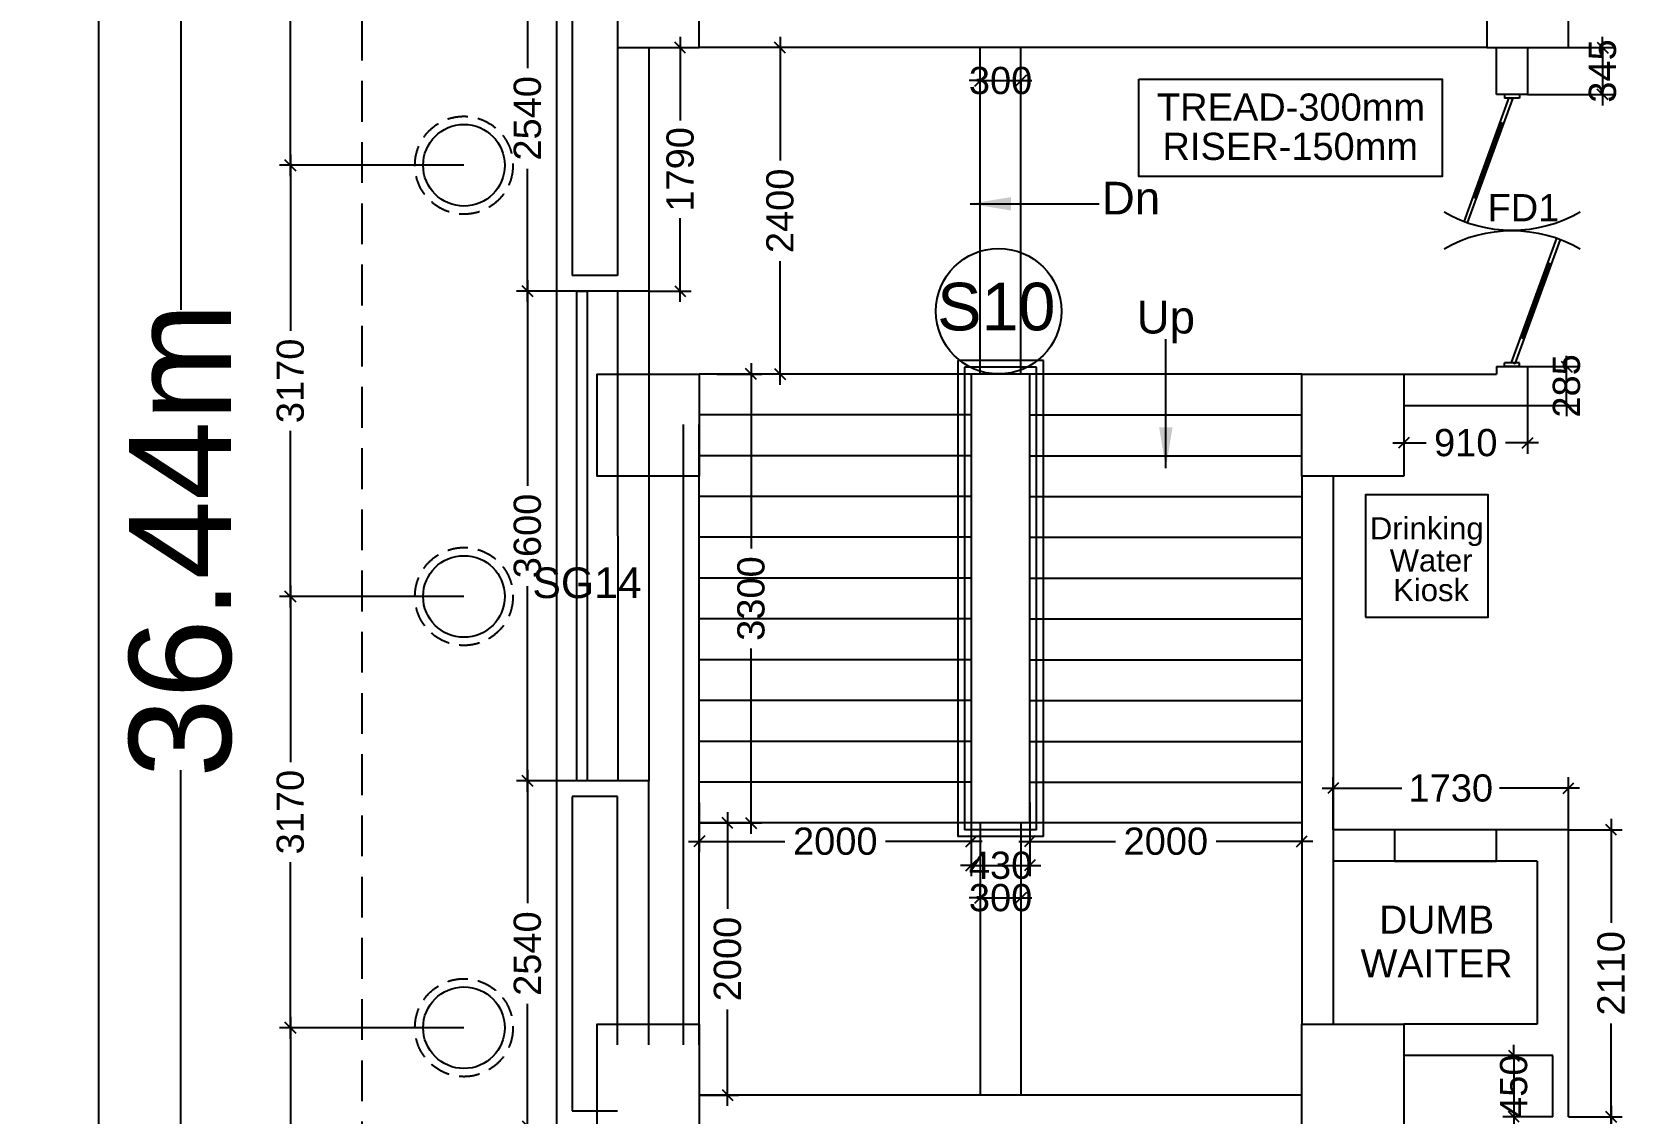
# Model space of a CAD drawing. Extents: x 7897917 to 8423973, y -6487334 to -6173396.
# Drawn here: x 7914618 to 7926359, y -6440866 to -6432919 of the extents above; entities that cross this region are included whole.
import ezdxf
from ezdxf.enums import TextEntityAlignment as Align

# ---------------------------------------------------------------- set-up
doc = ezdxf.new("R2010")
doc.units = 0
doc.header["$LTSCALE"] = 600
doc.header["$MEASUREMENT"] = 0
doc.header["$PDMODE"] = 35
doc.linetypes.add('DASHED', pattern=[0.75, 0.5, -0.25])
doc.linetypes.add('HIDDEN', pattern=[0.375, 0.25, -0.125])
doc.layers.get('0').update_dxf_attribs({"linetype": 'CONTINUOUS'})
doc.layers.get('Defpoints').update_dxf_attribs({"linetype": 'CONTINUOUS'})
for name, color, linetype in [('chajja', 7, 'CONTINUOUS'), ('DIM', 8, 'CONTINUOUS'), ('DOOR', 32, 'CONTINUOUS'), ('Ele Proje.', 7, 'CONTINUOUS'), ('Fire Door', 10, 'CONTINUOUS'), ('joinery', 7, 'CONTINUOUS'), ('LA-column', 3, 'CONTINUOUS'), ('Railing', 21, 'CONTINUOUS'), ('Stairscase', 7, 'CONTINUOUS'), ('STEPS', 7, 'CONTINUOUS'), ('TEXT', 6, 'CONTINUOUS'), ('Walls', 7, 'CONTINUOUS'), ('WIN', 151, 'CONTINUOUS'), ('Working Dim', 5, 'CONTINUOUS')]:
    doc.layers.add(name, color=color, linetype=linetype)
doc.styles.add('ari', font='arial.ttf')
doc.styles.add('ARIAL', font='arial.ttf')
doc.styles.get("Standard").update_dxf_attribs({"font": 'romans.shx'})
doc.dimstyles.new('int. dim', dxfattribs={"dimtxt": 450, "dimasz": 80, "dimexe": 80, "dimexo": 0, "dimgap": 70, "dimtad": 0, "dimdec": 0, "dimzin": 12, "dimdsep": 46, "dimtxsty": 'ari', "dimblk": 'OBLIQUE', "dimcen": 2, "dimdle": 80, "dimclrd": 256, "dimclre": 256, "dimclrt": 6, "dimadec": 0, "dimazin": 0, "dimtfac": 1, "dimtdec": 0, "dimtix": 1, "dimtmove": 2, "dimatfit": 3, "dimfxl": 1, "dimtolj": 1, "dimtzin": 0, "dimlwd": -1, "dimlwe": -1, "dimarcsym": 0})
doc.dimstyles.new('STANDARD$0', dxfattribs={"dimscale": 0, "dimtxt": 150, "dimasz": 125, "dimexe": 0.75, "dimexo": 1, "dimgap": 25, "dimtad": 1, "dimdec": 0, "dimdsep": 46, "dimtxsty": 'Standard', "dimblk1": 'DOT', "dimblk2": 'DOT', "dimsah": 1, "dimcen": 2.5, "dimclrd": 1, "dimclre": 1, "dimclrt": 3, "dimadec": 0, "dimazin": 0, "dimtfac": 1, "dimtdec": 0, "dimtmove": 0, "dimatfit": 3, "dimldrblk": 'DOT', "dimfxl": 1, "dimtolj": 1, "dimtzin": 0, "dimarcsym": 0})

# ---------------------------------------------------------------- blocks, each defined once
blk = doc.blocks.new('_Oblique')
at = {"color": 0, "linetype": 'ByBlock', "lineweight": -2}
blk.add_line((-0.5, -0.5), (0.5, 0.5), dxfattribs=at)
blk = doc.blocks.new('*D236')
at = {"layer": 'Defpoints', "color": 0, "transparency": 16777216}
for p in [(7918924, -6418434, 0), (7915712, -6454874), (7918774, -6454874, 3)]:
    blk.add_point(p, dxfattribs=at)
at = {"layer": 'DIM', "color": 8, "transparency": 16777216}
for p, q in [((7915712, -6418134), (7915712, -6434961)), ((7918924, -6418434), (7915412, -6418434)), ((7915712, -6455174), (7915712, -6438346)), ((7918774, -6454874), (7915412, -6454874))]:
    blk.add_line(p, q, dxfattribs=at)
at = {"layer": 'DIM', "color": 8, "transparency": 16777216, "xscale": 300, "yscale": 300, "zscale": 300}
for p, rotation in [((7915712, -6418434), 90), ((7915712, -6454874), 270)]:
    blk.add_blockref('_Oblique', p, dxfattribs=dict(at, rotation=rotation))
at = {"layer": 'DIM', "color": 7, "transparency": 16777216, "insert": (7915712, -6436654), "char_height": 750, "attachment_point": 5, "rotation": 90, "style": 'ari'}
blk.add_mtext('\\A1;36.44m', dxfattribs=at)
blk = doc.blocks.new('*D248')
at = {"layer": 'Defpoints', "color": 0, "transparency": 16777216}
for p in [(7918774, -6337015, 5), (7915110, -6454874), (7918924, -6454874, 5)]:
    blk.add_point(p, dxfattribs=at)
at = {"layer": 'DIM', "color": 8, "transparency": 16777216}
for p, q in [((7915110, -6336715), (7915110, -6393996)), ((7918774, -6337015), (7914810, -6337015)), ((7915110, -6455174), (7915110, -6397894)), ((7918924, -6454874), (7914810, -6454874))]:
    blk.add_line(p, q, dxfattribs=at)
at = {"layer": 'DIM', "color": 8, "transparency": 16777216, "xscale": 300, "yscale": 300, "zscale": 300}
for p, rotation in [((7915110, -6337015), 90), ((7915110, -6454874), 270)]:
    blk.add_blockref('_Oblique', p, dxfattribs=dict(at, rotation=rotation))
at = {"layer": 'DIM', "color": 7, "transparency": 16777216, "insert": (7915110, -6395945), "char_height": 750, "attachment_point": 5, "rotation": 90, "style": 'ari'}
blk.add_mtext('\\A1;117.86m', dxfattribs=at)
blk = doc.blocks.new('*D1375')
at = {"layer": 'Defpoints', "color": 0, "transparency": 16777216}
for p in [(7916518, -6440239), (7917794, -6440239, -186), (7917794, -6443409, -38)]:
    blk.add_point(p, dxfattribs=at)
at = {"layer": 'Working Dim', "transparency": 16777216}
for p, q in [((7917794, -6440239), (7916438, -6440239)), ((7916518, -6440159), (7916518, -6441456)), ((7916518, -6443489), (7916518, -6442192)), ((7917794, -6443409), (7916438, -6443409))]:
    blk.add_line(p, q, dxfattribs=at)
at = {"layer": 'Working Dim', "transparency": 16777216, "xscale": 80, "yscale": 80, "zscale": 80}
for p, rotation in [((7916518, -6440239), 90), ((7916518, -6443409), 270)]:
    blk.add_blockref('_Oblique', p, dxfattribs=dict(at, rotation=rotation))
at = {"layer": 'Working Dim', "color": 6, "transparency": 16777216, "insert": (7916518, -6441824), "char_height": 200, "attachment_point": 5, "rotation": 90, "style": 'ari'}
blk.add_mtext('\\A1;3170', dxfattribs=at)
blk = doc.blocks.new('*D1376')
at = {"layer": 'Defpoints', "color": 0, "transparency": 16777216}
for p in [(7916518, -6437069), (7917794, -6437069, -339), (7917794, -6440239, -186)]:
    blk.add_point(p, dxfattribs=at)
at = {"layer": 'Working Dim', "transparency": 16777216}
for p, q in [((7917794, -6437069), (7916438, -6437069)), ((7916518, -6436989), (7916518, -6438286)), ((7916518, -6440319), (7916518, -6439022)), ((7917794, -6440239), (7916438, -6440239))]:
    blk.add_line(p, q, dxfattribs=at)
at = {"layer": 'Working Dim', "transparency": 16777216, "xscale": 80, "yscale": 80, "zscale": 80}
for p, rotation in [((7916518, -6437069), 90), ((7916518, -6440239), 270)]:
    blk.add_blockref('_Oblique', p, dxfattribs=dict(at, rotation=rotation))
at = {"layer": 'Working Dim', "color": 6, "transparency": 16777216, "insert": (7916518, -6438654), "char_height": 200, "attachment_point": 5, "rotation": 90, "style": 'ari'}
blk.add_mtext('\\A1;3170', dxfattribs=at)
blk = doc.blocks.new('*D1377')
at = {"layer": 'Defpoints', "color": 0, "transparency": 16777216}
for p in [(7916518, -6433899), (7917794, -6433899), (7917794, -6437069, -339)]:
    blk.add_point(p, dxfattribs=at)
at = {"layer": 'Working Dim', "transparency": 16777216}
for p, q in [((7917794, -6433899), (7916438, -6433899)), ((7916518, -6433819), (7916518, -6435116)), ((7916518, -6437149), (7916518, -6435852)), ((7917794, -6437069), (7916438, -6437069))]:
    blk.add_line(p, q, dxfattribs=at)
at = {"layer": 'Working Dim', "transparency": 16777216, "xscale": 80, "yscale": 80, "zscale": 80}
for p, rotation in [((7916518, -6433899), 90), ((7916518, -6437069), 270)]:
    blk.add_blockref('_Oblique', p, dxfattribs=dict(at, rotation=rotation))
at = {"layer": 'Working Dim', "color": 6, "transparency": 16777216, "insert": (7916518, -6435484), "char_height": 200, "attachment_point": 5, "rotation": 90, "style": 'ari'}
blk.add_mtext('\\A1;3170', dxfattribs=at)
blk = doc.blocks.new('*D1378')
at = {"layer": 'Defpoints', "color": 0, "transparency": 16777216}
for p in [(7916518, -6430729), (7917794, -6430729, -30), (7917794, -6433899)]:
    blk.add_point(p, dxfattribs=at)
at = {"layer": 'Working Dim', "transparency": 16777216}
for p, q in [((7917794, -6430729), (7916438, -6430729)), ((7916518, -6430649), (7916518, -6431946)), ((7916518, -6433979), (7916518, -6432682)), ((7917794, -6433899), (7916438, -6433899))]:
    blk.add_line(p, q, dxfattribs=at)
at = {"layer": 'Working Dim', "transparency": 16777216, "xscale": 80, "yscale": 80, "zscale": 80}
for p, rotation in [((7916518, -6430729), 90), ((7916518, -6433899), 270)]:
    blk.add_blockref('_Oblique', p, dxfattribs=dict(at, rotation=rotation))
at = {"layer": 'Working Dim', "color": 6, "transparency": 16777216, "insert": (7916518, -6432314), "char_height": 200, "attachment_point": 5, "rotation": 90, "style": 'ari'}
blk.add_mtext('\\A1;3170', dxfattribs=at)
blk = doc.blocks.new('*D1856')
at = {"layer": 'Defpoints', "color": 0, "transparency": 16777216}
for p in [(7919654, -6435434, -3), (7919905, -6435434), (7919812, -6438734)]:
    blk.add_point(p, dxfattribs=at)
at = {"layer": 'Working Dim', "transparency": 16777216}
for p, q in [((7919905, -6435354), (7919905, -6436716)), ((7919654, -6435434), (7919985, -6435434)), ((7919905, -6438814), (7919905, -6437452)), ((7919812, -6438734), (7919985, -6438734))]:
    blk.add_line(p, q, dxfattribs=at)
at = {"layer": 'Working Dim', "transparency": 16777216, "xscale": 80, "yscale": 80, "zscale": 80}
for p, rotation in [((7919905, -6435434), 90), ((7919905, -6438734), 270)]:
    blk.add_blockref('_Oblique', p, dxfattribs=dict(at, rotation=rotation))
at = {"layer": 'Working Dim', "color": 6, "transparency": 16777216, "insert": (7919905, -6437084), "char_height": 200, "attachment_point": 5, "rotation": 90, "style": 'ari'}
blk.add_mtext('\\A1;3300', dxfattribs=at)
blk = doc.blocks.new('*D1857')
at = {"layer": 'Defpoints', "color": 0, "transparency": 16777216}
for p in [(7919524, -6438734, 3), (7919524, -6440734, 5), (7919732, -6440734)]:
    blk.add_point(p, dxfattribs=at)
at = {"layer": 'Working Dim', "transparency": 16777216}
for p, q in [((7919732, -6438654), (7919732, -6439364)), ((7919524, -6438734), (7919812, -6438734)), ((7919732, -6440814), (7919732, -6440104)), ((7919524, -6440734), (7919812, -6440734))]:
    blk.add_line(p, q, dxfattribs=at)
at = {"layer": 'Working Dim', "transparency": 16777216, "xscale": 80, "yscale": 80, "zscale": 80}
for p, rotation in [((7919732, -6438734), 90), ((7919732, -6440734), 270)]:
    blk.add_blockref('_Oblique', p, dxfattribs=dict(at, rotation=rotation))
at = {"layer": 'Working Dim', "color": 6, "transparency": 16777216, "insert": (7919732, -6439734), "char_height": 200, "attachment_point": 5, "rotation": 90, "style": 'ari'}
blk.add_mtext('\\A1;2000', dxfattribs=at)
blk = doc.blocks.new('*D1858')
at = {"layer": 'Defpoints', "color": 0, "transparency": 16777216}
for p in [(7919524, -6438584, 2), (7921524, -6438584, 2), (7919524, -6438869)]:
    blk.add_point(p, dxfattribs=at)
at = {"layer": 'Working Dim', "transparency": 16777216}
for p, q in [((7919524, -6438584), (7919524, -6438949)), ((7921524, -6438584), (7921524, -6438949)), ((7919444, -6438869), (7920154, -6438869)), ((7921604, -6438869), (7920894, -6438869))]:
    blk.add_line(p, q, dxfattribs=at)
at = {"layer": 'Working Dim', "transparency": 16777216, "xscale": 80, "yscale": 80, "zscale": 80, "rotation": 180}
blk.add_blockref('_Oblique', (7919524, -6438869), dxfattribs=at)
at = {"layer": 'Working Dim', "transparency": 16777216, "xscale": 80, "yscale": 80, "zscale": 80}
blk.add_blockref('_Oblique', (7921524, -6438869), dxfattribs=at)
at = {"layer": 'Working Dim', "color": 6, "transparency": 16777216, "insert": (7920524, -6438869), "char_height": 200, "attachment_point": 5, "style": 'ari'}
blk.add_mtext('\\A1;2000', dxfattribs=at)
blk = doc.blocks.new('*D1859')
at = {"layer": 'Defpoints', "color": 0, "transparency": 16777216}
for p in [(7921954, -6438584, 2), (7923954, -6438584, 5), (7923954, -6438869)]:
    blk.add_point(p, dxfattribs=at)
at = {"layer": 'Working Dim', "transparency": 16777216}
for p, q in [((7921954, -6438584), (7921954, -6438949)), ((7923954, -6438584), (7923954, -6438949)), ((7921874, -6438869), (7922584, -6438869)), ((7924034, -6438869), (7923324, -6438869))]:
    blk.add_line(p, q, dxfattribs=at)
at = {"layer": 'Working Dim', "transparency": 16777216, "xscale": 80, "yscale": 80, "zscale": 80, "rotation": 180}
blk.add_blockref('_Oblique', (7921954, -6438869), dxfattribs=at)
at = {"layer": 'Working Dim', "transparency": 16777216, "xscale": 80, "yscale": 80, "zscale": 80}
blk.add_blockref('_Oblique', (7923954, -6438869), dxfattribs=at)
at = {"layer": 'Working Dim', "color": 6, "transparency": 16777216, "insert": (7922954, -6438869), "char_height": 200, "attachment_point": 5, "style": 'ari'}
blk.add_mtext('\\A1;2000', dxfattribs=at)
blk = doc.blocks.new('A$C15456D16')
at = {"layer": 'Fire Door'}
for p, q in [((979, 23), (65, 355)), ((979, 23), (65, 355)), ((979, 23), (65, 355)), ((969, -4), (56, 329)), ((969, -4), (56, 329)), ((969, -4), (56, 329)), ((248, 289), (238, 262)), ((248, 289), (238, 262)), ((248, 289), (238, 262)), ((791, 76), (243, 276)), ((791, 76), (243, 276)), ((791, 76), (243, 276)), ((-1000, 56), (-972, 56)), ((-1000, -56), (-1000, 56)), ((-1000, 56), (-972, 56)), ((-1000, -56), (-1000, 56)), ((-1000, 56), (-972, 56)), ((-1000, -56), (-1000, 56)), ((-979, -23), (-969, 4)), ((-979, -23), (-969, 4)), ((-979, -23), (-969, 4)), ((-972, -56), (-972, 56)), ((-972, -56), (-972, 56)), ((-972, -56), (-972, 56)), ((-969, 4), (-56, -329)), ((-969, 4), (-56, -329)), ((-969, 4), (-56, -329)), ((796, 89), (786, 63)), ((796, 89), (786, 63)), ((796, 89), (786, 63)), ((979, 23), (969, -4)), ((979, 23), (969, -4)), ((979, 23), (969, -4)), ((1000, 56), (972, 56)), ((972, -56), (972, 56)), ((1000, 56), (972, 56)), ((972, -56), (972, 56)), ((1000, 56), (972, 56)), ((972, -56), (972, 56)), ((1000, -56), (1000, 56)), ((1000, -56), (1000, 56)), ((1000, -56), (1000, 56)), ((-1000, -56), (-972, -56)), ((-1000, -56), (-972, -56)), ((-1000, -56), (-972, -56)), ((-979, -23), (-65, -355)), ((-979, -23), (-65, -355)), ((-979, -23), (-65, -355)), ((-796, -89), (-786, -63)), ((-796, -89), (-786, -63)), ((-796, -89), (-786, -63)), ((-791, -76), (-243, -276)), ((-791, -76), (-243, -276)), ((-791, -76), (-243, -276)), ((1000, -56), (972, -56)), ((1000, -56), (972, -56)), ((1000, -56), (972, -56)), ((-238, -262), (-248, -289)), ((-238, -262), (-248, -289)), ((-238, -262), (-248, -289))]:
    blk.add_line(p, q, dxfattribs=at)
at = {"layer": 'Fire Door', "extrusion": (0, 0, -1)}
for centre, major_axis, start_param, end_param in [((-1000, 0), (-1000, 0), 2.617886, 3.665084), ((-1000, 0), (-1000, 0), 2.617886, 3.665084), ((-1000, 0), (-1000, 0), 2.617886, 3.665084), ((1000, 0), (1000, 0), 2.618102, 3.665299), ((1000, 0), (1000, 0), 2.618102, 3.665299), ((1000, 0), (1000, 0), 2.618102, 3.665299)]:
    blk.add_ellipse(centre, major_axis=major_axis, ratio=1, start_param=start_param, end_param=end_param, dxfattribs=at)
blk = doc.blocks.new('*D1862')
at = {"layer": 'Defpoints', "color": 0, "transparency": 16777216}
for p in [(7921524, -6438734, 3), (7921954, -6438734, 3), (7921954, -6439046)]:
    blk.add_point(p, dxfattribs=at)
at = {"layer": 'Working Dim', "transparency": 16777216}
for p, q in [((7921524, -6438734), (7921524, -6439126)), ((7921954, -6438734), (7921954, -6439126)), ((7921524, -6439046), (7921444, -6439046)), ((7921524, -6439046), (7921954, -6439046)), ((7921954, -6439046), (7922034, -6439046))]:
    blk.add_line(p, q, dxfattribs=at)
at = {"layer": 'Working Dim', "transparency": 16777216, "xscale": 80, "yscale": 80, "zscale": 80}
blk.add_blockref('_Oblique', (7921524, -6439046), dxfattribs=at)
at = {"layer": 'Working Dim', "transparency": 16777216, "xscale": 80, "yscale": 80, "zscale": 80, "rotation": 180}
blk.add_blockref('_Oblique', (7921954, -6439046), dxfattribs=at)
at = {"layer": 'Working Dim', "color": 6, "transparency": 16777216, "insert": (7921739, -6439046), "char_height": 200, "attachment_point": 5, "style": 'ari'}
blk.add_mtext('\\A1;430', dxfattribs=at)
blk = doc.blocks.new('*D1863')
at = {"layer": 'Defpoints', "color": 0, "transparency": 16777216}
for p in [(7921589, -6439284, 3), (7921889, -6439284, 3), (7921889, -6439284)]:
    blk.add_point(p, dxfattribs=at)
at = {"layer": 'Working Dim', "transparency": 16777216}
for p, q in [((7921589, -6439284), (7921509, -6439284)), ((7921589, -6439284), (7921589, -6439204)), ((7921589, -6439284), (7921889, -6439284)), ((7921889, -6439284), (7921889, -6439204)), ((7921889, -6439284), (7921969, -6439284))]:
    blk.add_line(p, q, dxfattribs=at)
at = {"layer": 'Working Dim', "transparency": 16777216, "xscale": 80, "yscale": 80, "zscale": 80}
blk.add_blockref('_Oblique', (7921589, -6439284), dxfattribs=at)
at = {"layer": 'Working Dim', "transparency": 16777216, "xscale": 80, "yscale": 80, "zscale": 80, "rotation": 180}
blk.add_blockref('_Oblique', (7921889, -6439284), dxfattribs=at)
at = {"layer": 'Working Dim', "color": 6, "transparency": 16777216, "insert": (7921739, -6439284), "char_height": 200, "attachment_point": 5, "style": 'ari'}
blk.add_mtext('\\A1;300', dxfattribs=at)
blk = doc.blocks.new('*D1864')
at = {"layer": 'Defpoints', "color": 0, "transparency": 16777216}
for p in [(7920118, -6433034), (7920229, -6433034), (7920229, -6435434, -2)]:
    blk.add_point(p, dxfattribs=at)
at = {"layer": 'Working Dim', "transparency": 16777216}
for p, q in [((7920118, -6432954), (7920118, -6433864)), ((7920229, -6433034), (7920038, -6433034)), ((7920118, -6435514), (7920118, -6434604)), ((7920229, -6435434), (7920038, -6435434))]:
    blk.add_line(p, q, dxfattribs=at)
at = {"layer": 'Working Dim', "transparency": 16777216, "xscale": 80, "yscale": 80, "zscale": 80}
for p, rotation in [((7920118, -6433034), 90), ((7920118, -6435434), 270)]:
    blk.add_blockref('_Oblique', p, dxfattribs=dict(at, rotation=rotation))
at = {"layer": 'Working Dim', "color": 6, "transparency": 16777216, "insert": (7920118, -6434234), "char_height": 200, "attachment_point": 5, "rotation": 90, "style": 'ari'}
blk.add_mtext('\\A1;2400', dxfattribs=at)
blk = doc.blocks.new('*D1865')
at = {"layer": 'Defpoints', "color": 0, "transparency": 16777216}
for p in [(7921589, -6433277, 3), (7921889, -6433277, 3), (7921889, -6433277)]:
    blk.add_point(p, dxfattribs=at)
at = {"layer": 'Working Dim', "transparency": 16777216}
for p, q in [((7921589, -6433277), (7921589, -6433197)), ((7921589, -6433277), (7921509, -6433277)), ((7921589, -6433277), (7921889, -6433277)), ((7921889, -6433277), (7921889, -6433357)), ((7921889, -6433277), (7921969, -6433277))]:
    blk.add_line(p, q, dxfattribs=at)
at = {"layer": 'Working Dim', "transparency": 16777216, "xscale": 80, "yscale": 80, "zscale": 80}
blk.add_blockref('_Oblique', (7921589, -6433277), dxfattribs=at)
at = {"layer": 'Working Dim', "transparency": 16777216, "xscale": 80, "yscale": 80, "zscale": 80, "rotation": 180}
blk.add_blockref('_Oblique', (7921889, -6433277), dxfattribs=at)
at = {"layer": 'Working Dim', "color": 6, "transparency": 16777216, "insert": (7921739, -6433277), "char_height": 200, "attachment_point": 5, "style": 'ari'}
blk.add_mtext('\\A1;300', dxfattribs=at)
blk = doc.blocks.new('*D1866')
at = {"layer": 'Defpoints', "color": 0, "transparency": 16777216}
for p in [(7925614, -6435379, 2), (7925900, -6435379), (7925614, -6435664, 2)]:
    blk.add_point(p, dxfattribs=at)
at = {"layer": 'Working Dim', "transparency": 16777216}
for p, q in [((7925900, -6435379), (7925900, -6435299)), ((7925614, -6435379), (7925980, -6435379)), ((7925900, -6435664), (7925900, -6435379)), ((7925614, -6435664), (7925980, -6435664)), ((7925900, -6435664), (7925900, -6435744))]:
    blk.add_line(p, q, dxfattribs=at)
at = {"layer": 'Working Dim', "transparency": 16777216, "xscale": 80, "yscale": 80, "zscale": 80}
for p, rotation in [((7925900, -6435379), 270), ((7925900, -6435664), 90)]:
    blk.add_blockref('_Oblique', p, dxfattribs=dict(at, rotation=rotation))
at = {"layer": 'Working Dim', "color": 6, "transparency": 16777216, "insert": (7925900, -6435521), "char_height": 200, "attachment_point": 5, "rotation": 90, "style": 'ari'}
blk.add_mtext('\\A1;285', dxfattribs=at)
blk = doc.blocks.new('*D1867')
at = {"layer": 'Defpoints', "color": 0, "transparency": 16777216}
for p in [(7925614, -6433034, 2), (7925614, -6433379, 0), (7926165, -6433379)]:
    blk.add_point(p, dxfattribs=at)
at = {"layer": 'Working Dim', "transparency": 16777216}
for p, q in [((7926165, -6433034), (7926165, -6432954)), ((7925614, -6433034), (7926245, -6433034)), ((7926165, -6433034), (7926165, -6433379)), ((7925614, -6433379), (7926245, -6433379)), ((7926165, -6433379), (7926165, -6433459))]:
    blk.add_line(p, q, dxfattribs=at)
at = {"layer": 'Working Dim', "transparency": 16777216, "xscale": 80, "yscale": 80, "zscale": 80}
for p, rotation in [((7926165, -6433034), 270), ((7926165, -6433379), 90)]:
    blk.add_blockref('_Oblique', p, dxfattribs=dict(at, rotation=rotation))
at = {"layer": 'Working Dim', "color": 6, "transparency": 16777216, "insert": (7926165, -6433206), "char_height": 200, "attachment_point": 5, "rotation": 90, "style": 'ari'}
blk.add_mtext('\\A1;345', dxfattribs=at)
blk = doc.blocks.new('*D1870')
at = {"layer": 'Defpoints', "color": 0, "transparency": 16777216}
for p in [(7925914, -6438478), (7924184, -6438784), (7925914, -6438784)]:
    blk.add_point(p, dxfattribs=at)
at = {"layer": 'Working Dim', "transparency": 16777216}
for p, q in [((7924104, -6438478), (7924690, -6438478)), ((7924184, -6438784), (7924184, -6438398)), ((7925994, -6438478), (7925408, -6438478)), ((7925914, -6438784), (7925914, -6438398))]:
    blk.add_line(p, q, dxfattribs=at)
at = {"layer": 'Working Dim', "transparency": 16777216, "xscale": 80, "yscale": 80, "zscale": 80, "rotation": 180}
blk.add_blockref('_Oblique', (7924184, -6438478), dxfattribs=at)
at = {"layer": 'Working Dim', "transparency": 16777216, "xscale": 80, "yscale": 80, "zscale": 80}
blk.add_blockref('_Oblique', (7925914, -6438478), dxfattribs=at)
at = {"layer": 'Working Dim', "color": 6, "transparency": 16777216, "insert": (7925049, -6438478), "char_height": 200, "attachment_point": 5, "style": 'ari'}
blk.add_mtext('\\A1;1730', dxfattribs=at)
blk = doc.blocks.new('*D1871')
at = {"layer": 'Defpoints', "color": 0, "transparency": 16777216}
for p in [(7925914, -6438784), (7925914, -6440894), (7926228, -6440894)]:
    blk.add_point(p, dxfattribs=at)
at = {"layer": 'Working Dim', "transparency": 16777216}
for p, q in [((7926228, -6438704), (7926228, -6439469)), ((7925914, -6438784), (7926308, -6438784)), ((7926228, -6440974), (7926228, -6440209)), ((7925914, -6440894), (7926308, -6440894))]:
    blk.add_line(p, q, dxfattribs=at)
at = {"layer": 'Working Dim', "transparency": 16777216, "xscale": 80, "yscale": 80, "zscale": 80}
for p, rotation in [((7926228, -6438784), 90), ((7926228, -6440894), 270)]:
    blk.add_blockref('_Oblique', p, dxfattribs=dict(at, rotation=rotation))
at = {"layer": 'Working Dim', "color": 6, "transparency": 16777216, "insert": (7926228, -6439839), "char_height": 200, "attachment_point": 5, "rotation": 90, "style": 'ari'}
blk.add_mtext('\\A1;2110', dxfattribs=at)
blk = doc.blocks.new('*D1872')
at = {"layer": 'Defpoints', "color": 0, "transparency": 16777216}
for p in [(7925914, -6440894), (7925914, -6442094), (7926228, -6442094)]:
    blk.add_point(p, dxfattribs=at)
at = {"layer": 'Working Dim', "transparency": 16777216}
for p, q in [((7926228, -6440814), (7926228, -6441135)), ((7925914, -6440894), (7926308, -6440894)), ((7926228, -6442174), (7926228, -6441853)), ((7925914, -6442094), (7926308, -6442094))]:
    blk.add_line(p, q, dxfattribs=at)
at = {"layer": 'Working Dim', "transparency": 16777216, "xscale": 80, "yscale": 80, "zscale": 80}
for p, rotation in [((7926228, -6440894), 90), ((7926228, -6442094), 270)]:
    blk.add_blockref('_Oblique', p, dxfattribs=dict(at, rotation=rotation))
at = {"layer": 'Working Dim', "color": 6, "transparency": 16777216, "insert": (7926228, -6441494), "char_height": 200, "attachment_point": 5, "rotation": 90, "style": 'ari'}
blk.add_mtext('\\A1;1200', dxfattribs=at)
blk = doc.blocks.new('*D1875')
at = {"layer": 'Defpoints', "color": 0, "transparency": 16777216}
for p in [(7919154, -6433034, -18), (7919154, -6434824, -18), (7919384, -6434824)]:
    blk.add_point(p, dxfattribs=at)
at = {"layer": 'Working Dim', "transparency": 16777216}
for p, q in [((7919384, -6432954), (7919384, -6433570)), ((7919154, -6433034), (7919464, -6433034)), ((7919384, -6434904), (7919384, -6434288)), ((7919154, -6434824), (7919464, -6434824))]:
    blk.add_line(p, q, dxfattribs=at)
at = {"layer": 'Working Dim', "transparency": 16777216, "xscale": 80, "yscale": 80, "zscale": 80}
for p, rotation in [((7919384, -6433034), 90), ((7919384, -6434824), 270)]:
    blk.add_blockref('_Oblique', p, dxfattribs=dict(at, rotation=rotation))
at = {"layer": 'Working Dim', "color": 6, "transparency": 16777216, "insert": (7919384, -6433929), "char_height": 200, "attachment_point": 5, "rotation": 90, "style": 'ari'}
blk.add_mtext('\\A1;1790', dxfattribs=at)
blk = doc.blocks.new('*D1876')
at = {"layer": 'Defpoints', "color": 0, "transparency": 16777216}
for p in [(7918474, -6432284, -10), (7918261, -6434824), (7918474, -6434824, -4)]:
    blk.add_point(p, dxfattribs=at)
at = {"layer": 'Working Dim', "transparency": 16777216}
for p, q in [((7918261, -6432204), (7918261, -6433184)), ((7918474, -6432284), (7918181, -6432284)), ((7918261, -6434904), (7918261, -6433924)), ((7918474, -6434824), (7918181, -6434824))]:
    blk.add_line(p, q, dxfattribs=at)
at = {"layer": 'Working Dim', "transparency": 16777216, "xscale": 80, "yscale": 80, "zscale": 80}
for p, rotation in [((7918261, -6432284), 90), ((7918261, -6434824), 270)]:
    blk.add_blockref('_Oblique', p, dxfattribs=dict(at, rotation=rotation))
at = {"layer": 'Working Dim', "color": 6, "transparency": 16777216, "insert": (7918261, -6433554), "char_height": 200, "attachment_point": 5, "rotation": 90, "style": 'ari'}
blk.add_mtext('\\A1;2540', dxfattribs=at)
blk = doc.blocks.new('*D1877')
at = {"layer": 'Defpoints', "color": 0, "transparency": 16777216}
for p in [(7918474, -6434824, -4), (7918261, -6438424), (7918474, -6438424, -18)]:
    blk.add_point(p, dxfattribs=at)
at = {"layer": 'Working Dim', "transparency": 16777216}
for p, q in [((7918474, -6434824), (7918181, -6434824)), ((7918261, -6434744), (7918261, -6436255)), ((7918261, -6438504), (7918261, -6436992)), ((7918474, -6438424), (7918181, -6438424))]:
    blk.add_line(p, q, dxfattribs=at)
at = {"layer": 'Working Dim', "transparency": 16777216, "xscale": 80, "yscale": 80, "zscale": 80}
for p, rotation in [((7918261, -6434824), 90), ((7918261, -6438424), 270)]:
    blk.add_blockref('_Oblique', p, dxfattribs=dict(at, rotation=rotation))
at = {"layer": 'Working Dim', "color": 6, "transparency": 16777216, "insert": (7918261, -6436624), "char_height": 200, "attachment_point": 5, "rotation": 90, "style": 'ari'}
blk.add_mtext('\\A1;3600', dxfattribs=at)
blk = doc.blocks.new('*D1878')
at = {"layer": 'Defpoints', "color": 0, "transparency": 16777216}
for p in [(7918474, -6438424, -18), (7918261, -6440964), (7918474, -6440964, -10)]:
    blk.add_point(p, dxfattribs=at)
at = {"layer": 'Working Dim', "transparency": 16777216}
for p, q in [((7918261, -6438344), (7918261, -6439324)), ((7918474, -6438424), (7918181, -6438424)), ((7918261, -6441044), (7918261, -6440064)), ((7918474, -6440964), (7918181, -6440964))]:
    blk.add_line(p, q, dxfattribs=at)
at = {"layer": 'Working Dim', "transparency": 16777216, "xscale": 80, "yscale": 80, "zscale": 80}
for p, rotation in [((7918261, -6438424), 90), ((7918261, -6440964), 270)]:
    blk.add_blockref('_Oblique', p, dxfattribs=dict(at, rotation=rotation))
at = {"layer": 'Working Dim', "color": 6, "transparency": 16777216, "insert": (7918261, -6439694), "char_height": 200, "attachment_point": 5, "rotation": 90, "style": 'ari'}
blk.add_mtext('\\A1;2540', dxfattribs=at)
blk = doc.blocks.new('*D1879')
at = {"layer": 'Defpoints', "color": 0, "transparency": 16777216}
for p in [(7925799, -6440444), (7925512, -6440894), (7925799, -6440894)]:
    blk.add_point(p, dxfattribs=at)
at = {"layer": 'Working Dim', "transparency": 16777216}
for p, q in [((7925799, -6440444), (7925432, -6440444)), ((7925512, -6440444), (7925512, -6440364)), ((7925512, -6440444), (7925512, -6440894)), ((7925799, -6440894), (7925432, -6440894)), ((7925512, -6440894), (7925512, -6440974))]:
    blk.add_line(p, q, dxfattribs=at)
at = {"layer": 'Working Dim', "transparency": 16777216, "xscale": 80, "yscale": 80, "zscale": 80}
for p, rotation in [((7925512, -6440444), 270), ((7925512, -6440894), 90)]:
    blk.add_blockref('_Oblique', p, dxfattribs=dict(at, rotation=rotation))
at = {"layer": 'Working Dim', "color": 6, "transparency": 16777216, "insert": (7925512, -6440669), "char_height": 200, "attachment_point": 5, "rotation": 90, "style": 'ari'}
blk.add_mtext('\\A1;450', dxfattribs=at)
blk = doc.blocks.new('*D2749')
at = {"layer": 'Defpoints', "color": 0, "transparency": 16777216}
for p in [(7924704, -6435664), (7925614, -6435664), (7925614, -6435939)]:
    blk.add_point(p, dxfattribs=at)
at = {"layer": 'Working Dim', "transparency": 16777216}
for p, q in [((7924704, -6435664), (7924704, -6436019)), ((7925614, -6435664), (7925614, -6436019)), ((7924624, -6435939), (7924868, -6435939)), ((7925694, -6435939), (7925450, -6435939))]:
    blk.add_line(p, q, dxfattribs=at)
at = {"layer": 'Working Dim', "transparency": 16777216, "xscale": 80, "yscale": 80, "zscale": 80, "rotation": 180}
blk.add_blockref('_Oblique', (7924704, -6435939), dxfattribs=at)
at = {"layer": 'Working Dim', "transparency": 16777216, "xscale": 80, "yscale": 80, "zscale": 80}
blk.add_blockref('_Oblique', (7925614, -6435939), dxfattribs=at)
at = {"layer": 'Working Dim', "color": 6, "transparency": 16777216, "insert": (7925159, -6435939), "char_height": 200, "attachment_point": 5, "style": 'ari'}
blk.add_mtext('\\A1;910', dxfattribs=at)

msp = doc.modelspace()

# ---------------------------------------------------------------- linework, layer by layer
msp.add_circle((7921724.909, -6434971.731, -1.017), 461.525)
at = {"layer": 'chajja', "color": 8, "linetype": 'DASHED'}
msp.add_line((7917043.978, -6429678.754, -802.057), (7917043.978, -6444458.874, -18.158), dxfattribs=at)
at = {"layer": 'DOOR', "linetype": 'Continuous', "elevation": 2.39}
msp.add_lwpolyline([(7925384.066, -6438783.839), (7924634.066, -6438783.839), (7924634.066, -6439013.839), (7925384.066, -6439013.839)], close=True, dxfattribs=at)
at = {"layer": 'Ele Proje.', "color": 1}
for p, q in [((7918473.997, -6432283.79, 17.794), (7918474.009, -6434823.643, 24.401)), ((7918588.998, -6432398.79, 17.794), (7918589.008, -6434708.642, 24.401)), ((7918923.817, -6433033.757, 9.681), (7918923.817, -6434708.638, 9.681)), ((7919153.817, -6433033.757, 9.681), (7919153.817, -6434823.639, 9.681)), ((7918923.817, -6434708.638, 9.681), (7918589.008, -6434708.642, 9.681)), ((7919153.817, -6434823.639, 9.681), (7918474.009, -6434823.643, 9.681)), ((7918474.009, -6438423.643, 9.681), (7918474.022, -6440963.806, 9.681)), ((7919153.817, -6438423.643, 9.681), (7918474.009, -6438423.643, 9.681)), ((7919153.817, -6440363.672, 9.681), (7919153.817, -6438423.643, 9.681)), ((7918589.011, -6438538.643, 24.402), (7918589.021, -6440848.806, 17.794)), ((7918923.997, -6438538.643, 17.017), (7918589.028, -6438538.643, 22.514)), ((7918923.817, -6440363.672, 9.681), (7918923.817, -6438538.648, 9.681)), ((7918589.021, -6440848.806, 17.794), (7918923.997, -6440848.806, 17.794))]:
    msp.add_line(p, q, dxfattribs=at)
at = {"layer": 'LA-column', "color": 2, "flags": 128}
for points in [[(7918923.907, -6433033.752), (7919523.907, -6433033.752), (7919523.907, -6432433.752), (7918923.907, -6432433.752)], [(7925313.907, -6433033.752), (7925913.907, -6433033.752), (7925913.907, -6432433.752), (7925313.907, -6432433.752)], [(7919523.907, -6436183.752), (7918773.907, -6436183.752), (7918773.907, -6435433.752), (7919523.907, -6435433.752)], [(7924703.907, -6436183.752), (7923953.907, -6436183.752), (7923953.907, -6435433.752), (7924703.907, -6435433.752)], [(7919523.907, -6440963.752), (7918773.907, -6440963.752), (7918773.907, -6440213.752), (7919523.907, -6440213.752)], [(7924703.907, -6440963.752), (7923953.907, -6440963.752), (7923953.907, -6440213.752), (7924703.907, -6440213.752)]]:
    msp.add_lwpolyline(points, close=True, dxfattribs=at)
at = {"layer": 'Railing', "linetype": 'Continuous'}
for p, q in [((7922053.997, -6435333.745, 0.298), (7921423.997, -6435333.745, 0.298)), ((7921423.997, -6435333.745, -0.045), (7921423.997, -6438833.758, 0.303)), ((7922003.997, -6435383.745, 0.298), (7921473.997, -6435383.745, 0.298)), ((7921473.997, -6435383.745, -0.05), (7921473.997, -6438783.758, 0.298)), ((7922003.997, -6438783.758, 0.304), (7922003.997, -6435383.745, -0.05)), ((7922053.997, -6438833.758, 0.309), (7922053.997, -6435333.745, -0.056)), ((7919409.087, -6440363.86, 2.39), (7919409.087, -6435803.857, 2.39)), ((7919524.087, -6440363.86, 2.39), (7919524.087, -6435803.857, 2.39))]:
    msp.add_line(p, q, dxfattribs=at)
at = {"layer": 'Railing', "linetype": 'Continuous', "elevation": 2.39}
msp.add_lwpolyline([(7924422.617, -6437221.699), (7925322.617, -6437221.699), (7925322.617, -6436321.699), (7924422.617, -6436321.699)], close=True, dxfattribs=at)
at = {"layer": 'Railing', "linetype": 'Continuous', "elevation": 0.298}
for points in [[(7922053.997, -6438833.758), (7921423.997, -6438833.758)], [(7922003.997, -6438783.758), (7921473.997, -6438783.758)]]:
    msp.add_lwpolyline(points, dxfattribs=at)
at = {"layer": 'Stairscase', "color": 7, "linetype": 'Continuous'}
for p, q in [((7921588.997, -6435433.745, 5.441), (7921588.997, -6433033.896, 5.441)), ((7921888.997, -6435433.745, 5.441), (7921888.997, -6433033.896, 5.441)), ((7921523.997, -6435433.745, -0.05), (7919523.997, -6435433.745, -0.05)), ((7921953.997, -6435433.745, 7.521), (7921523.997, -6435433.745, 7.521)), ((7921523.997, -6435433.745, -0.05), (7921523.997, -6438733.758, 5.429)), ((7923953.997, -6435433.745, 7.521), (7921953.997, -6435433.745, 7.521)), ((7921523.997, -6435733.745, -0.05), (7919523.997, -6435733.745, -0.05)), ((7921953.997, -6435733.745, 7.521), (7923953.997, -6435733.745, 7.521)), ((7921523.997, -6436033.745, -0.05), (7919523.997, -6436033.745, -0.05)), ((7921953.997, -6436033.745, 7.521), (7923953.997, -6436033.745, 7.521)), ((7921523.997, -6436333.745, -0.05), (7919523.997, -6436333.745, -0.05)), ((7921953.997, -6436333.745, 7.521), (7923953.997, -6436333.745, 7.521)), ((7921523.997, -6436633.745, -0.05), (7919523.997, -6436633.745, -0.05)), ((7921953.997, -6436633.745, 7.521), (7923953.997, -6436633.745, 7.521)), ((7921523.997, -6436933.745, -0.05), (7919523.997, -6436933.745, -0.05)), ((7921953.997, -6436933.745, 7.521), (7923953.997, -6436933.745, 7.521)), ((7921523.997, -6437233.745, -0.05), (7919523.997, -6437233.745, -0.05)), ((7921953.997, -6437233.745, 7.521), (7923953.997, -6437233.745, 7.521)), ((7921523.997, -6437533.745, -0.05), (7919523.997, -6437533.745, -0.05)), ((7921953.997, -6437533.745, 7.521), (7923953.997, -6437533.745, 7.521)), ((7921523.997, -6437833.745, -0.05), (7919523.997, -6437833.745, -0.05)), ((7921953.997, -6437833.745, 7.521), (7923953.997, -6437833.745, 7.521)), ((7921523.997, -6438133.745, -0.05), (7919523.997, -6438133.745, -0.05)), ((7921953.997, -6438133.745, 7.521), (7923953.997, -6438133.745, 7.521)), ((7921523.997, -6438433.745, -0.05), (7919523.997, -6438433.745, -0.05)), ((7921953.997, -6438433.745, 7.521), (7923953.997, -6438433.745, 7.521)), ((7921523.997, -6438733.758, 5.429), (7919523.997, -6438733.758, 5.429)), ((7921953.997, -6438733.758, 5.429), (7921523.997, -6438733.758, 5.429)), ((7921953.997, -6438733.758, 5.429), (7921523.997, -6438733.758, 5.429)), ((7921588.997, -6438733.758, 5.429), (7921588.997, -6440733.758, 5.429)), ((7921888.997, -6438733.758, 5.429), (7921888.997, -6440733.758, 5.429)), ((7923953.997, -6438733.758, 5.429), (7921953.997, -6438733.758, 5.429))]:
    msp.add_line(p, q, dxfattribs=at)
at = {"layer": 'Stairscase', "color": 7, "linetype": 'Continuous', "elevation": -0.05}
msp.add_lwpolyline([(7921953.997, -6438733.758), (7921953.997, -6435433.745)], dxfattribs=at)
at = {"layer": 'STEPS'}
msp.add_lwpolyline([(7922754.596, -6433265.665), (7924986.244, -6433265.665), (7924986.244, -6433981.245), (7922754.596, -6433981.245)], close=True, dxfattribs=at)
at = {"layer": 'Walls', "linetype": 'Continuous'}
for p, q in [((7925314.044, -6433033.896, 2.39), (7919523.997, -6433033.896, 2.39)), ((7925384.132, -6433378.742, 2.688), (7925384.132, -6433033.806, 4.779)), ((7925614.132, -6433378.742, 2.688), (7925614.132, -6433033.806, 4.779)), ((7925614.132, -6433378.742, 2.688), (7925384.132, -6433378.742, 2.688)), ((7925384.224, -6435378.723), (7925384.224, -6435433.754)), ((7925384.224, -6435378.742, 0.298), (7925614.221, -6435378.742, 0.298)), ((7925614.221, -6435663.754), (7925614.221, -6435378.723)), ((7924703.907, -6435433.752), (7925384.224, -6435433.754)), ((7925614.221, -6435433.754), (7925614.232, -6435433.754)), ((7924703.907, -6435663.752), (7925614.231, -6435663.754)), ((7923953.997, -6436183.752, 2.39), (7923953.997, -6440213.701, 2.39)), ((7924183.997, -6436183.752, 2.39), (7924183.997, -6440213.701, 2.39)), ((7925914.136, -6438783.839, 2.39), (7924183.997, -6438783.839, 2.39)), ((7925914.131, -6440443.63, 2.39), (7925914.136, -6438783.839, 2.39)), ((7925684.135, -6439013.839, 2.39), (7924183.997, -6439013.839, 2.39)), ((7925684.135, -6439013.839, 2.39), (7925684.135, -6440213.839, 2.39)), ((7925683.825, -6440213.701, 2.39), (7924704.086, -6440213.701, 2.39)), ((7925799.133, -6440443.631, 2.39), (7924704.086, -6440443.644, 2.39)), ((7925799.047, -6440893.811, 2.39), (7925799.054, -6440443.631, 2.39)), ((7925914.129, -6440893.687, 2.39), (7925914.131, -6440443.63, 2.39)), ((7923954.086, -6440733.759, 2.39), (7919523.907, -6440733.759, 2.39))]:
    msp.add_line(p, q, dxfattribs=at)
at = {"layer": 'Walls', "color": 8}
for p, q in [((7918474.009, -6434823.643, 9.681), (7918474.009, -6438423.643, 9.681)), ((7918923.817, -6434823.667, 9.681), (7918924.197, -6438423.667, 32.823)), ((7919153.817, -6434823.643, 9.681), (7919154.197, -6438423.643, 32.823))]:
    msp.add_line(p, q, dxfattribs=at)
at = {"layer": 'WIN', "linetype": 'Continuous', "elevation": 24.401}
msp.add_lwpolyline([(7918622.997, -6434823.643), (7918698.997, -6434823.643), (7918698.997, -6438423.643), (7918622.997, -6438423.643)], close=True, dxfattribs=at)
at = {"layer": 'Working Dim', "color": 8, "linetype": 'HIDDEN'}
for centre in [(7917793.978, -6433898.814, -264.759), (7917793.978, -6437068.814, -410.107), (7917793.978, -6440238.814, -264.862)]:
    msp.add_circle(centre, 360, dxfattribs=at)
at = {"layer": 'Working Dim', "color": 3, "linetype": 'Continuous'}
for centre in [(7917793.978, -6433898.814, -264.759), (7917793.978, -6437068.814, -410.107), (7917793.978, -6440238.814, -264.862)]:
    msp.add_circle(centre, 300, dxfattribs=at)

# ---------------------------------------------------------------- block references
at = {"layer": 'Fire Door', "color": 3, "lineweight": 0, "rotation": 90}
msp.add_blockref('A$C15456D16', (7925499.223, -6434378.761, 0.298), dxfattribs=at)

# ---------------------------------------------------------------- texts
at = {"layer": 'Fire Door', "style": 'ARIAL'}
msp.add_text('FD1', height=200, dxfattribs=at).set_placement((7925582.977, -6434310.677, 0.298), align=Align.CENTER)
at = {"layer": 'joinery', "style": 'ari'}
msp.add_text('SG14', height=225, dxfattribs=at).set_placement((7918698.997, -6437080.552, 24.401), align=Align.CENTER)
at = {"layer": 'Stairscase', "color": 7, "linetype": 'Continuous', "style": 'ARIAL'}
for s, p in [('Dn', (7922697.806, -6434260.471, 3.001)), ('Up', (7922954.212, -6435135.423, -0.05))]:
    msp.add_text(s, height=240, dxfattribs=at).set_placement(p, align=Align.CENTER)
at = {"layer": 'STEPS', "color": 6, "style": 'ARIAL'}
msp.add_text('S10', height=350, dxfattribs=at).set_placement((7921707.501, -6435112.627, -1.017), align=Align.CENTER)
at = {"layer": 'TEXT', "color": 7, "style": 'ARIAL'}
for s, height, p in [('TREAD-300mm', 200, (7923874.183, -6433571.279)), ('RISER-150mm', 200, (7923868.649, -6433859.95)), ('Drinking ', 163.2, (7924904.042, -6436649.728, 2.39)), ('Water', 163.2, (7924904.042, -6436885.391, 2.39)), ('Kiosk', 163.2, (7924904.042, -6437103.255, 2.39))]:
    msp.add_text(s, height=height, dxfattribs=at).set_placement(p, align=Align.CENTER)
at = {"layer": 'TEXT', "color": 10, "style": 'ARIAL'}
for s, p in [('DUMB', (7924944.514, -6439547.01, 2.39)), ('WAITER', (7924944.514, -6439868.525, 2.39))]:
    msp.add_text(s, height=205.77, dxfattribs=at).set_placement(p, align=Align.CENTER)

# ---------------------------------------------------------------- dimensions: what is measured, and where the dimension line sits
at = {"layer": 'DIM'}
for base, p1, p2, picture, middle in [((7915110.265, -6454873.885), (7918773.907, -6337015.366, 5.131), (7918923.82, -6454873.885, 5.131), '*D248', (7915110.265, -6395944.625)), ((7915712.298, -6454873.916, -2.749), (7918923.907, -6418433.825, -2.39), (7918774.175, -6454873.916), '*D236', (7915712.298, -6436653.87, -2.749))]:
    dim = msp.add_linear_dim(base=base, p1=p1, p2=p2, angle=90, dimstyle='STANDARD$0', override={"dimscale": 1, "dimtxt": 750, "dimasz": 300, "dimexe": 300, "dimexo": 0, "dimgap": 1, "dimtad": 0, "dimdec": 2, "dimlfac": 0.001, "dimzin": 0, "dimpost": 'm', "dimtxsty": 'ari', "dimblk1": 'Oblique', "dimblk2": 'Oblique', "dimcen": 0, "dimdle": 300, "dimclrd": 8, "dimclre": 8, "dimclrt": 7, "dimadec": 2, "dimtdec": 2, "dimtmove": 2, "dimfxl": 0.75, "dimfrac": 1, "dimlwd": 65535, "dimlwe": 65535}, dxfattribs=at)
    dim.commit()
    dim.dimension.update_dxf_attribs({"geometry": picture, "text_midpoint": middle})
at = {"layer": 'Working Dim'}
for base, p1, p2, angle, override, picture, middle in [((7916517.866, -6430728.757, -70.637), (7917793.978, -6433898.814, -70.637), (7917793.978, -6430728.757, -100.545), 90, {"dimtxt": 200, "dimarcsym": 1}, '*D1378', (7916517.866, -6432313.786, -70.637)), ((7918261.024, -6434823.643, 28.15), (7918473.997, -6432283.79, 17.794), (7918474.009, -6434823.643, 24.401), 270, {"dimtxt": 200, "dimarcsym": 1}, '*D1876', (7918261.024, -6433553.717, 28.15)), ((7919384.103, -6434823.639, 28.15), (7919153.817, -6433033.758, 9.681), (7919153.817, -6434823.639, 9.681), 270, {"dimtxt": 200, "dimarcsym": 1}, '*D1875', (7919384.103, -6433928.698, 28.15)), ((7920117.801, -6433033.896, 2.39), (7920229.274, -6435433.745, -0.05), (7920229.274, -6433033.896, 2.39), 90, {"dimtxt": 200, "dimarcsym": 1}, '*D1864', (7920117.801, -6434233.821, 2.39)), ((7926164.69, -6433378.742, 2.39), (7925614.134, -6433033.806, 4.779), (7925614.134, -6433378.742, 2.688), 90, {"dimtxt": 200, "dimarcsym": 1}, '*D1867', (7926164.69, -6433206.274, 2.39)), ((7916517.866, -6433898.814, -70.637), (7917793.978, -6437068.814, -410.107), (7917793.978, -6433898.814, -70.637), 90, {"dimtxt": 200, "dimarcsym": 1}, '*D1377', (7916517.866, -6435483.814, -70.637)), ((7918261.024, -6438423.643, 28.15), (7918474.009, -6434823.643, 24.401), (7918474.009, -6438423.643, 9.681), 270, {"dimtxt": 200, "dimarcsym": 1}, '*D1877', (7918261.024, -6436623.643, 28.15)), ((7925900.324, -6435378.742, -2.092), (7925614.231, -6435663.754), (7925614.232, -6435378.742, 0.298), 90, {"dimtxt": 200, "dimarcsym": 1}, '*D1866', (7925900.324, -6435521.248, -2.092)), ((7919905.273, -6435433.745, 2.39), (7919812.105, -6438733.758, 2.39), (7919654.35, -6435433.745, -0.294), 90, {"dimtxt": 200}, '*D1856', (7919905.273, -6437083.752, 2.39)), ((7916517.866, -6437068.814, -70.637), (7917793.978, -6440238.814, -256.291), (7917793.978, -6437068.814, -410.107), 90, {"dimtxt": 200, "dimarcsym": 1}, '*D1376', (7916517.866, -6438653.814, -70.637)), ((7918261.024, -6440963.806, 28.15), (7918474.009, -6438423.643, 9.681), (7918474.096, -6440963.806, 17.794), 270, {"dimtxt": 200, "dimarcsym": 1}, '*D1878', (7918261.024, -6439693.724, 28.15)), ((7919732.105, -6440733.758, 2.39), (7919523.997, -6438733.758, 5.429), (7919523.997, -6440733.758, 7.521), 90, {"dimtxt": 200}, '*D1857', (7919732.105, -6439733.758, 2.39)), ((7926228.21, -6440893.687, 2.39), (7925914.136, -6438783.839, 2.39), (7925914.129, -6440893.687, 2.39), 90, {"dimtxt": 200, "dimarcsym": 1}, '*D1871', (7926228.21, -6439838.763, 2.39)), ((7916517.866, -6440238.814, -70.637), (7917793.978, -6443408.874, -109.117), (7917793.978, -6440238.814, -256.291), 90, {"dimtxt": 200, "dimarcsym": 1}, '*D1375', (7916517.866, -6441823.844, -70.637)), ((7925511.779, -6440893.811, 2.39), (7925799.054, -6440443.631, 2.39), (7925799.047, -6440893.811, 2.39), 90, {"dimtxt": 200, "dimarcsym": 1}, '*D1879', (7925511.779, -6440668.721, 2.39)), ((7926228.21, -6442093.811, 2.39), (7925914.129, -6440893.687, 2.39), (7925914.046, -6442093.811, 2.39), 90, {"dimtxt": 200, "dimarcsym": 1}, '*D1872', (7926228.21, -6441493.749, 2.39))]:
    dim = msp.add_linear_dim(base=base, p1=p1, p2=p2, angle=angle, dimstyle='int. dim', override=override, dxfattribs=at)
    dim.commit()
    dim.dimension.update_dxf_attribs({"geometry": picture, "text_midpoint": middle})
for base, p1, p2, override, picture, middle in [((7921888.997, -6433277.058, 2.39), (7921588.997, -6433277.058, 5.441), (7921888.997, -6433277.058, 5.441), {"dimtxt": 200, "dimarcsym": 1}, '*D1865', (7921738.997, -6433277.058, 2.39)), ((7925614.221, -6435939.141), (7924703.907, -6435663.752), (7925614.221, -6435663.754), {"dimtxt": 200, "dimarcsym": 1}, '*D2749', (7925159.064, -6435939.141)), ((7925914.136, -6438478.216, 2.39), (7924183.997, -6438783.839, 2.39), (7925914.136, -6438783.839, 2.39), {"dimtxt": 200, "dimarcsym": 1}, '*D1870', (7925049.066, -6438478.216, 2.39)), ((7919523.997, -6438868.528, 2.39), (7921523.997, -6438583.896, 4.489), (7919523.997, -6438583.896, 4.489), {"dimtxt": 200}, '*D1858', (7920523.997, -6438868.528, 2.39)), ((7923953.997, -6438868.528, 2.39), (7921953.997, -6438583.893, 4.489), (7923953.997, -6438583.896, 7.521), {"dimtxt": 200}, '*D1859', (7922953.997, -6438868.528, 2.39)), ((7921953.997, -6439045.705, 2.39), (7921523.997, -6438733.758, 5.429), (7921953.997, -6438733.758, 5.429), {"dimtxt": 200, "dimarcsym": 1}, '*D1862', (7921738.997, -6439045.705, 2.39)), ((7921888.997, -6439283.942, 2.39), (7921588.997, -6439283.942, 5.429), (7921888.997, -6439283.942, 5.429), {"dimtxt": 200, "dimarcsym": 1}, '*D1863', (7921738.997, -6439283.942, 2.39))]:
    dim = msp.add_linear_dim(base=base, p1=p1, p2=p2, dimstyle='int. dim', override=override, dxfattribs=at)
    dim.commit()
    dim.dimension.update_dxf_attribs({"geometry": picture, "text_midpoint": middle})

# ---------------------------------------------------------------- leaders
at = {"layer": 'Stairscase', "color": 7, "linetype": 'Continuous'}
for points in [[(7921515.807, -6434182.05, 3.001), (7922464.682, -6434182.05, 3.001)], [(7922953.997, -6436125.497, -0.05), (7922953.997, -6435176.621, -0.05)]]:
    msp.add_leader(points, dimstyle='int. dim', override={"dimasz": 300, "dimgap": 70, "dimtad": 0, "dimclrd": 256}, dxfattribs=at)

doc.saveas('drawing.dxf')
